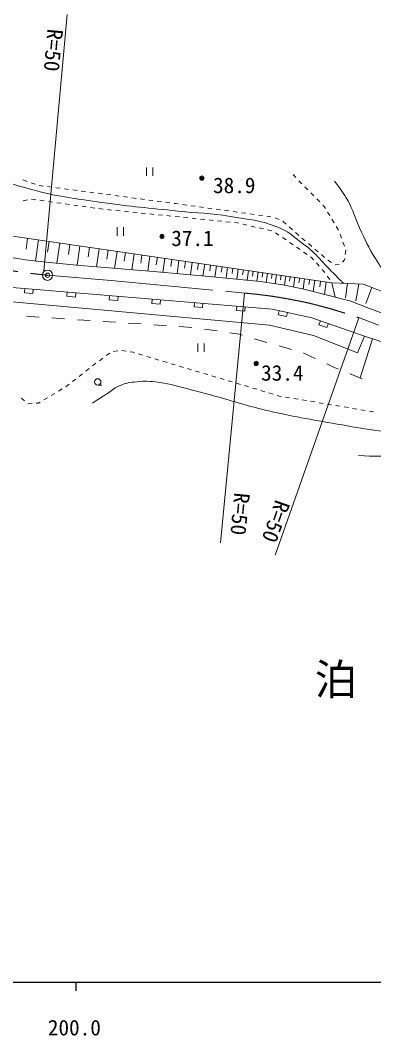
# Model space of a CAD drawing. Units: millimetres, scale not verified. Extents: x 40000 to 680000, y 20000 to 380000.
# Drawn here: x 261490 to 303020, y 198715 to 318003 of the extents above; entities that cross this region are included whole.
import ezdxf
from ezdxf.enums import TextEntityAlignment as Align

# ---------------------------------------------------------------- set-up
doc = ezdxf.new("R2010")
doc.units = ezdxf.units.MM
doc.header["$LTSCALE"] = 1000
doc.header["$PDMODE"] = 32
doc.header["$PDSIZE"] = 500
doc.linetypes.add('CHAIN', pattern=[18.5, 12, -1.5, 3.5, -1.5])
for name, color, linetype, lineweight in [('M-BGD', 7, 'Continuous', 13), ('M-BGD-HTXT', 7, 'Continuous', 13), ('M-BMK', 2, 'CHAIN', 13), ('M-BMK-SRVR', 3, 'Continuous', 13), ('M-STR-HTXT', 7, 'Continuous', 13), ('M-TTL-BAND', 7, 'Continuous', 25)]:
    doc.layers.add(name, color=color, linetype=linetype, lineweight=lineweight)
doc.styles.add('ＭＳ ゴシック', font='')
doc.styles.get('ＭＳ ゴシック').set_extended_font_data('MS Gothic')

msp = doc.modelspace()

# ---------------------------------------------------------------- linework, layer by layer
at = {"layer": 'M-BGD'}
for p, q in [((276315, 300726), (276315, 299726)), ((277065, 299726), (277065, 300726)), ((293887, 299521), (293538, 299879)), ((261806, 299247), (262279, 299085)), ((262752, 298923), (263225, 298761)), ((263699, 298599), (263716, 298593)), ((263716, 298593), (264193, 298530)), ((264689, 298465), (265185, 298399)), ((265680, 298334), (266176, 298268)), ((294585, 298805), (294236, 299163)), ((295283, 298090), (294934, 298448)), ((266672, 298202), (267167, 298137)), ((267663, 298071), (268159, 298006)), ((268655, 297940), (269150, 297875)), ((269646, 297809), (270142, 297744)), ((270637, 297678), (271133, 297613)), ((271629, 297547), (272124, 297482)), ((272620, 297416), (273116, 297351)), ((273611, 297285), (274107, 297220)), ((274603, 297154), (275098, 297088)), ((295981, 297374), (295632, 297732)), ((261837, 296785), (262325, 296894)), ((262813, 296997), (263308, 296927)), ((263803, 296857), (264298, 296787)), ((264793, 296717), (265288, 296646)), ((265783, 296576), (266278, 296506)), ((266773, 296436), (267268, 296366)), ((267763, 296296), (268259, 296226)), ((268754, 296156), (269249, 296086)), ((269744, 296016), (270239, 295946)), ((270734, 295875), (270967, 295843)), ((270967, 295843), (271230, 295816)), ((275594, 297023), (276090, 296957)), ((276586, 296892), (277081, 296826)), ((277577, 296761), (278073, 296695)), ((278568, 296630), (279064, 296564)), ((279560, 296499), (279709, 296479)), ((279709, 296479), (280055, 296431)), ((280550, 296362), (281046, 296294)), ((281541, 296225), (282036, 296156)), ((282531, 296087), (283027, 296019)), ((283522, 295950), (284017, 295881)), ((296680, 296658), (296331, 297016)), ((297228, 296095), (297029, 296300)), ((297338, 295911), (297228, 296095)), ((271728, 295765), (272225, 295714)), ((272722, 295663), (273220, 295613)), ((273717, 295562), (274215, 295511)), ((274712, 295460), (275209, 295410)), ((275707, 295359), (276204, 295308)), ((276702, 295257), (277199, 295207)), ((277697, 295156), (278194, 295105)), ((278691, 295054), (279189, 295003)), ((279686, 294953), (280184, 294902)), ((280681, 294851), (281178, 294800)), ((281676, 294750), (282173, 294699)), ((282671, 294648), (283168, 294597)), ((284512, 295812), (285008, 295744)), ((285503, 295675), (285998, 295606)), ((286493, 295538), (286989, 295469)), ((287484, 295400), (287979, 295331)), ((288474, 295263), (288970, 295194)), ((289465, 295125), (289960, 295056)), ((290455, 294988), (290951, 294919)), ((291429, 294779), (291903, 294618)), ((297849, 295052), (297594, 295481)), ((272880, 293693), (272880, 292693)), ((273630, 292693), (273630, 293693)), ((283666, 294547), (284163, 294496)), ((284660, 294445), (285158, 294394)), ((285655, 294344), (286153, 294293)), ((286650, 294242), (286995, 294207)), ((286995, 294207), (287144, 294172)), ((287631, 294059), (288118, 293946)), ((288605, 293832), (289092, 293719)), ((289579, 293606), (290066, 293492)), ((292345, 294404), (292717, 294071)), ((293090, 293737), (293462, 293404)), ((298361, 294192), (298105, 294622)), ((298872, 293333), (298617, 293763)), ((260080, 292714), (298118, 287174)), ((262348, 292383), (262162, 291105)), ((290553, 293379), (291040, 293265)), ((291479, 293042), (291891, 292760)), ((292304, 292477), (292716, 292194)), ((293835, 293070), (294207, 292737)), ((294588, 292412), (294969, 292089)), ((299243, 292408), (299077, 292879)), ((263626, 292197), (263266, 289726)), ((264882, 292014), (264699, 290759)), ((266138, 291831), (265794, 289470)), ((267318, 291659), (267146, 290479)), ((268499, 291487), (268171, 289238)), ((269624, 291324), (269460, 290199)), ((270749, 291160), (270441, 289045)), ((293128, 291912), (293541, 291629)), ((293953, 291346), (294366, 291064)), ((295350, 291765), (295732, 291442)), ((296113, 291118), (296494, 290795)), ((299577, 291465), (299410, 291937)), ((271806, 291006), (271652, 289948)), ((272864, 290852), (272574, 288863)), ((273858, 290707), (273713, 289713)), ((274852, 290562), (274580, 288693)), ((275787, 290426), (275651, 289491)), ((276722, 290290), (276466, 288533)), ((277600, 290162), (277472, 289283)), ((278479, 290034), (278238, 288380)), ((279306, 289914), (279186, 289086)), ((294778, 290781), (295191, 290498)), ((295603, 290215), (295719, 290136)), ((295719, 290136), (295957, 289867)), ((296875, 290471), (297256, 290148)), ((299363, 289584), (299595, 289872)), ((299595, 289872), (299611, 290001)), ((299675, 290497), (299739, 290993)), ((264519, 289595), (268077, 289246)), ((268077, 289246), (277138, 288476)), ((280133, 289793), (279906, 288234)), ((280913, 289679), (280799, 288900)), ((281692, 289566), (281478, 288097)), ((282427, 289459), (282320, 288724)), ((283162, 289352), (282960, 287967)), ((283854, 289251), (283753, 288559)), ((284546, 289150), (284356, 287842)), ((285200, 289055), (285105, 288401)), ((285855, 288960), (285672, 287709)), ((286480, 288869), (286389, 288243)), ((287105, 288778), (286931, 287582)), ((287703, 288691), (287616, 288092)), ((296289, 289493), (296621, 289119)), ((296952, 288745), (297173, 288496)), ((297647, 289836), (298065, 289562)), ((298483, 289288), (298528, 289258)), ((298528, 289258), (298968, 289333)), ((277138, 288476), (284116, 287866)), ((284116, 287866), (286916, 287576)), ((286916, 287576), (289677, 287304)), ((288301, 288603), (288135, 287460)), ((288873, 288520), (288790, 287948)), ((289445, 288437), (289286, 287343)), ((289992, 288357), (289912, 287810)), ((290539, 288278), (290382, 287205)), ((291075, 288199), (290997, 287663)), ((291611, 288121), (291456, 287054)), ((292145, 288044), (292067, 287510)), ((292679, 287966), (292522, 286891)), ((293216, 287888), (293138, 287350)), ((293753, 287809), (293587, 286668)), ((294324, 287726), (294241, 287155)), ((294895, 287643), (294718, 286427)), ((295503, 287555), (295414, 286947)), ((297173, 288496), (297270, 288360)), ((297561, 287953), (297852, 287546)), ((262022, 286490), (261980, 285992)), ((262977, 285908), (263018, 286407)), ((289677, 287304), (292327, 286932)), ((292327, 286932), (294637, 286448)), ((294637, 286448), (297754, 285664)), ((296111, 287466), (295916, 286126)), ((296781, 287368), (296684, 286698)), ((297451, 287271), (297236, 285794)), ((298118, 287174), (298494, 285477)), ((298118, 287174), (301763, 286991)), ((299940, 287082), (299715, 285385)), ((301280, 287015), (300927, 285066)), ((301763, 286991), (307554, 284786)), ((302790, 286600), (302078, 284731)), ((261980, 285992), (262977, 285908)), ((267004, 286074), (266963, 285576)), ((266963, 285576), (267959, 285493)), ((267959, 285493), (268001, 285991)), ((271987, 285658), (271945, 285160)), ((271945, 285160), (272942, 285077)), ((272942, 285077), (272984, 285575)), ((276970, 285243), (276928, 284744)), ((277925, 284661), (277966, 285159)), ((297754, 285664), (299240, 285288)), ((260535, 284931), (290777, 282178)), ((276928, 284744), (277925, 284661)), ((281952, 284827), (281911, 284329)), ((281911, 284329), (282907, 284245)), ((282907, 284245), (282949, 284744)), ((286935, 284411), (286893, 283913)), ((286893, 283913), (287890, 283830)), ((287890, 283830), (287932, 284328)), ((262206, 283235), (263703, 283134)), ((265200, 283033), (266696, 282932)), ((268193, 282831), (269689, 282730)), ((291902, 283889), (291797, 283400)), ((291797, 283400), (292774, 283189)), ((292774, 283189), (292879, 283678)), ((271186, 282629), (272682, 282528)), ((274179, 282426), (275676, 282325)), ((277172, 282224), (278669, 282123)), ((280165, 282022), (281662, 281921)), ((283149, 281728), (284632, 281507)), ((290777, 282178), (295942, 280967)), ((296753, 282707), (296587, 282235)), ((296587, 282235), (297530, 281903)), ((297530, 281903), (297696, 282374)), ((286116, 281285), (287259, 281115)), ((287259, 281115), (287589, 281018)), ((289028, 280594), (290467, 280171)), ((295942, 280967), (301124, 278952)), ((301124, 278952), (301944, 280877)), ((302896, 280572), (301431, 275996)), ((301944, 280877), (307226, 279186)), ((272438, 279099), (272933, 279164)), ((273429, 279221), (273922, 279138)), ((282366, 280036), (282366, 279036)), ((283116, 279036), (283116, 280036)), ((291906, 279747), (293345, 279324)), ((270779, 278012), (271174, 278319)), ((271582, 278607), (271998, 278885)), ((274415, 279055), (274746, 278999)), ((274746, 278999), (274904, 278952)), ((275383, 278809), (275862, 278666)), ((276341, 278522), (276820, 278379)), ((277299, 278236), (277778, 278093)), ((278257, 277949), (278736, 277806)), ((294784, 278900), (294813, 278892)), ((294813, 278892), (296144, 278268)), ((269201, 276783), (269595, 277091)), ((269990, 277398), (270385, 277705)), ((279215, 277663), (279694, 277520)), ((280173, 277376), (280652, 277233)), ((281131, 277090), (281610, 276947)), ((282089, 276803), (282568, 276660)), ((297502, 277631), (298302, 277256)), ((298302, 277256), (298872, 277022)), ((267622, 275555), (268017, 275862)), ((268412, 276169), (268806, 276476)), ((283047, 276517), (283526, 276374)), ((284005, 276230), (284484, 276087)), ((284963, 275944), (285442, 275801)), ((285921, 275658), (286401, 275514)), ((300260, 276453), (301648, 275884)), ((265973, 274431), (266401, 274689)), ((266829, 274947), (266879, 274977)), ((266879, 274977), (267228, 275248)), ((270590, 275144), (271090, 275144)), ((286880, 275371), (287359, 275228)), ((287838, 275085), (288317, 274941)), ((288796, 274798), (289275, 274655)), ((289754, 274512), (290233, 274368)), ((261631, 273627), (262002, 273292)), ((264259, 273400), (264688, 273657)), ((265116, 273915), (265544, 274173)), ((290712, 274225), (291191, 274082)), ((291670, 273939), (291912, 273866)), ((291912, 273866), (292156, 273825)), ((292649, 273742), (293142, 273659)), ((293635, 273576), (294128, 273493)), ((294621, 273410), (295114, 273327)), ((295607, 273245), (296101, 273162)), ((262372, 272956), (262388, 272941)), ((262388, 272941), (262866, 272972)), ((263365, 273005), (263632, 273022)), ((263632, 273022), (263831, 273142)), ((296594, 273079), (297087, 272996)), ((297580, 272913), (298073, 272830)), ((298566, 272747), (299059, 272664)), ((299552, 272581), (300045, 272498)), ((300538, 272415), (301031, 272332)), ((301524, 272249), (302017, 272166)), ((302510, 272083), (303004, 272000))]:
    msp.add_line(p, q, dxfattribs=at)
msp.add_lwpolyline([(260527, 286615), (291085, 284065), (295753, 283059), (301944, 280877)], dxfattribs=at)
for centre, radius in [((282827, 299462), 150), ((282827, 299462), 120), ((282827, 299462), 90), ((282827, 299462), 60), ((282827, 299462), 30), ((282827, 299462), 20), ((278138, 292593), 150), ((278138, 292593), 120), ((278138, 292593), 90), ((278138, 292593), 60), ((278138, 292593), 30), ((278138, 292593), 20), ((289205, 277690), 150), ((289205, 277690), 120), ((289205, 277690), 90), ((289205, 277690), 60), ((289205, 277690), 30), ((289205, 277690), 20), ((270590, 275519), 375)]:
    msp.add_circle(centre, radius, dxfattribs=at)
for points, knots in [([(214207, 310806), (215261, 311135), (215585, 311218), (216485, 311415), (217803, 311702), (218563, 311775), (219910, 311867), (220785, 311927), (221281, 311870), (222155, 311794), (223456, 311681), (224195, 311639), (225467, 311342), (228010, 310748), (229346, 310087), (231872, 309420), (235264, 308524), (237209, 308200), (240631, 307425), (242478, 307006), (243548, 306907), (245360, 306358), (246793, 305924), (247611, 305699), (248971, 305074), (250153, 304531), (250764, 304121), (251879, 303451), (253020, 302764), (253602, 302286), (254742, 301597), (256038, 300814), (256757, 300351), (258134, 299723), (260056, 298847), (261222, 298554), (263263, 298011), (266265, 297212), (268017, 297056), (271090, 296605), (274561, 296096), (276525, 295962), (280013, 295588), (282411, 295331), (283782, 295392), (286156, 294970), (288355, 294578), (289662, 294544), (291735, 293710), (293004, 293199), (293567, 292608), (294667, 291795), (296372, 290536), (297048, 289500), (298554, 288007), (298909, 287656), (299021, 287546), (299460, 287106)], [0, 0, 0, 0, 1, 1, 1, 2, 2, 2, 3, 3, 3, 4, 4, 4, 5, 5, 5, 6, 6, 6, 7, 7, 7, 8, 8, 8, 9, 9, 9, 10, 10, 10, 11, 11, 11, 12, 12, 12, 13, 13, 13, 14, 14, 14, 15, 15, 15, 16, 16, 16, 17, 17, 17, 18, 18, 18, 19, 19, 19, 19]), ([(147328, 286163), (148561, 285854), (148873, 285776), (149865, 285533), (151119, 285225), (151825, 285066), (153080, 284757), (154766, 284342), (155701, 284068), (157393, 283675), (159056, 283289), (159989, 283065), (161674, 282783), (162332, 282672), (162704, 282624), (163370, 282564), (164068, 282502), (164461, 282468), (165163, 282468), (166528, 282466), (167296, 282528), (168652, 282686), (170372, 282885), (171330, 283072), (173014, 283473), (174293, 283777), (175043, 283891), (176236, 284442), (177071, 284828), (177468, 285179), (178223, 285702), (179340, 286477), (179944, 286943), (181010, 287786), (182215, 288740), (182810, 289370), (183987, 290358), (185657, 291759), (186602, 292533), (188317, 293879), (189616, 294900), (190358, 295454), (191697, 296424), (192993, 297362), (193701, 297919), (195055, 298773), (196489, 299677), (197313, 300157), (198835, 300905), (200368, 301658), (201268, 301997), (202857, 302625), (204552, 303296), (205513, 303647), (207243, 304225), (208973, 304802), (209964, 305057), (211720, 305551), (212851, 305870), (213475, 306094), (214627, 306327), (215842, 306572), (216540, 306645), (217777, 306714), (219072, 306787), (219808, 306790), (221097, 306648), (222069, 306540), (222598, 306362), (223544, 306115), (224677, 305819), (225301, 305610), (226404, 305218), (227495, 304830), (228086, 304555), (229142, 304079), (230668, 303391), (231511, 302976), (232988, 302189), (234226, 301530), (234859, 301053), (236084, 300372), (237368, 299658), (238120, 299318), (239404, 298603), (240430, 298031), (240964, 297638), (241996, 297076), (243523, 296246), (244396, 295812), (245967, 295068), (247565, 294312), (248483, 293938), (250111, 293251), (251466, 292679), (252200, 292286), (253600, 291833), (255075, 291357), (255934, 291198), (257441, 290834), (258695, 290531), (259395, 290342), (260664, 290107), (262157, 289830), (262685, 289785), (264519, 289595)], [0, 0, 0, 0, 1, 1, 1, 2, 2, 2, 3, 3, 3, 4, 4, 4, 5, 5, 5, 6, 6, 6, 7, 7, 7, 8, 8, 8, 9, 9, 9, 10, 10, 10, 11, 11, 11, 12, 12, 12, 13, 13, 13, 14, 14, 14, 15, 15, 15, 16, 16, 16, 17, 17, 17, 18, 18, 18, 19, 19, 19, 20, 20, 20, 21, 21, 21, 22, 22, 22, 23, 23, 23, 24, 24, 24, 25, 25, 25, 26, 26, 26, 27, 27, 27, 28, 28, 28, 29, 29, 29, 30, 30, 30, 31, 31, 31, 32, 32, 32, 33, 33, 33, 34, 34, 34, 35, 35, 35, 35]), ([(298419, 299087), (299195, 298098), (299435, 297759), (299970, 296833), (300651, 295655), (300767, 294864), (301351, 293635), (302032, 292201), (302359, 291360), (303217, 290024), (303796, 289123), (304114, 288583), (304913, 287868), (305583, 287268), (306061, 287028), (306900, 286705), (307860, 286335), (308466, 286312), (309493, 286244), (311222, 286130), (312206, 286204), (313927, 286414), (315302, 286582), (316063, 286751), (317416, 287044), (318969, 287380), (319808, 287704), (321366, 288019), (322867, 288323), (323729, 288368), (325243, 288601), (326985, 288869), (327950, 289101), (329701, 289304), (331445, 289505), (332429, 289623), (334184, 289625), (335849, 289626), (336799, 289632), (338437, 289334), (340043, 289041), (340916, 288739), (342471, 288243), (343469, 287926), (344027, 287733), (344979, 287298), (346245, 286721), (346964, 286386), (348105, 285590), (349684, 284489), (350530, 283784), (351840, 282373), (352941, 281187), (353339, 280342), (354298, 279039), (355009, 278074), (355428, 277549), (356115, 276567), (356683, 275756), (356864, 275487), (357533, 274467)], [0, 0, 0, 0, 1, 1, 1, 2, 2, 2, 3, 3, 3, 4, 4, 4, 5, 5, 5, 6, 6, 6, 7, 7, 7, 8, 8, 8, 9, 9, 9, 10, 10, 10, 11, 11, 11, 12, 12, 12, 13, 13, 13, 14, 14, 14, 15, 15, 15, 16, 16, 16, 17, 17, 17, 18, 18, 18, 19, 19, 19, 20, 20, 20, 20]), ([(299240, 285288), (299700, 285179), (299830, 285144), (300202, 285031), (300703, 284877), (300970, 284748), (301462, 284568), (303044, 283989), (303904, 283586), (305515, 283094), (306590, 282765), (307201, 282612), (308294, 282350), (309227, 282127), (309750, 281990), (310701, 281866), (311553, 281754), (312038, 281757), (312898, 281737), (313839, 281714), (314371, 281693), (315308, 281790), (317096, 281977), (318077, 282250), (319831, 282647), (321478, 283019), (322411, 283209), (324010, 283751), (324786, 284014), (325057, 284104), (325978, 284475)], [0, 0, 0, 0, 1, 1, 1, 2, 2, 2, 3, 3, 3, 4, 4, 4, 5, 5, 5, 6, 6, 6, 7, 7, 7, 8, 8, 8, 9, 9, 9, 10, 10, 10, 10]), ([(269961, 273038), (270787, 273561), (270997, 273693), (271657, 274120), (272189, 274465), (272435, 274751), (273014, 275009), (273706, 275317), (274135, 275426), (274888, 275510), (275847, 275617), (276400, 275634), (277359, 275526), (278822, 275361), (279614, 275089), (281043, 274734), (282536, 274364), (283362, 274116), (284847, 273712), (287129, 273093), (288381, 272642), (290687, 272113), (294048, 271343), (295964, 271060), (299361, 270465), (301029, 270174), (301957, 269963), (303638, 269769), (305305, 269576), (306250, 269518), (307927, 269551), (309679, 269585), (310672, 269614), (312398, 269914), (313812, 270160), (314596, 270375), (315960, 270823), (317620, 271368), (318478, 271874), (320131, 272440), (321503, 272911), (322273, 273196), (323693, 273494), (325004, 273770), (325754, 273878), (327090, 273978), (328282, 274067), (328957, 274104), (330149, 274021), (331276, 273942), (331916, 273884), (333014, 273612), (333996, 273368), (334547, 273180), (335447, 272718), (336512, 272171), (336995, 271667), (337915, 270902), (338584, 270346), (338908, 269974), (339498, 269335), (340467, 268286), (340979, 267663), (341788, 266488), (342336, 265692), (342544, 265182), (342951, 264307), (343459, 263216), (343638, 262559), (344055, 261431), (344466, 260322), (344642, 259682), (345049, 258572), (345824, 256456), (346151, 255773), (347254, 253241)], [0, 0, 0, 0, 1, 1, 1, 2, 2, 2, 3, 3, 3, 4, 4, 4, 5, 5, 5, 6, 6, 6, 7, 7, 7, 8, 8, 8, 9, 9, 9, 10, 10, 10, 11, 11, 11, 12, 12, 12, 13, 13, 13, 14, 14, 14, 15, 15, 15, 16, 16, 16, 17, 17, 17, 18, 18, 18, 19, 19, 19, 20, 20, 20, 21, 21, 21, 22, 22, 22, 23, 23, 23, 24, 24, 24, 25, 25, 25, 25]), ([(301238, 266876), (303251, 266764), (303901, 266746), (305599, 266876), (307561, 267026), (308633, 267356), (310561, 267748), (312317, 268105), (313286, 268374), (315031, 268784), (316459, 269119), (317255, 269327), (318684, 269656), (319839, 269922), (320481, 270100), (321647, 270317), (322813, 270533), (323472, 270630), (324651, 270753), (325887, 270882), (326586, 271031), (327826, 270947), (328939, 270871), (329584, 270808), (330636, 270438), (331412, 270165), (331806, 269893), (332478, 269420), (333288, 268850), (333694, 268425), (334247, 267603), (334533, 267177), (334647, 267001), (334901, 266464)], [0, 0, 0, 0, 1, 1, 1, 2, 2, 2, 3, 3, 3, 4, 4, 4, 5, 5, 5, 6, 6, 6, 7, 7, 7, 8, 8, 8, 9, 9, 9, 10, 10, 10, 11, 11, 11, 11])]:
    msp.add_open_spline(points, degree=3, knots=knots, dxfattribs=at)
for p in [(282827, 299462), (278138, 292593), (289205, 277690)]:
    msp.add_point(p, dxfattribs=at)
at = {"layer": 'M-BMK'}
for p, q in [((264691, 288054), (272163, 287433)), ((272163, 287433), (287867, 285954)), ((301338, 283035), (303566, 282194))]:
    msp.add_line(p, q, dxfattribs=at)
for points, knots in [([(245128, 293735), (245945, 293273), (246184, 293155), (246874, 292809), (248306, 292090), (249149, 291768), (250647, 291201), (252263, 290589), (253200, 290328), (254863, 289857), (256284, 289453), (257089, 289254), (258534, 288948), (259774, 288685), (260478, 288581), (261732, 288403), (262885, 288239), (263270, 288198), (264691, 288054)], [0, 0, 0, 0, 1, 1, 1, 2, 2, 2, 3, 3, 3, 4, 4, 4, 5, 5, 5, 6, 6, 6, 6]), ([(287867, 285954), (288785, 285875), (289035, 285842), (289782, 285753), (291539, 285544), (292515, 285355), (294253, 285020), (295259, 284827), (295816, 284686), (296805, 284423), (297751, 284171), (298277, 284017), (299212, 283728), (300047, 283470), (300317, 283381), (301338, 283035)], [0, 0, 0, 0, 1, 1, 1, 2, 2, 2, 3, 3, 3, 4, 4, 4, 5, 5, 5, 5])]:
    msp.add_open_spline(points, degree=3, knots=knots, dxfattribs=at)
at = {"layer": 'M-BMK-SRVR'}
msp.add_circle((264691, 288054), 600, dxfattribs=at)
msp.add_point((264691, 288054), dxfattribs=at)
at = {"layer": 'M-STR-HTXT'}
for p, q in [((264262, 288549), (267004, 318697)), ((287845, 285947), (285023, 256630)), ((301260, 283043), (291450, 255152))]:
    msp.add_line(p, q, dxfattribs=at)
at = {"layer": 'M-TTL-BAND'}
for p, q in [((40000, 205000), (579000, 205000)), ((268000, 205000), (268000, 204000))]:
    msp.add_line(p, q, dxfattribs=at)

# ---------------------------------------------------------------- texts
at = {"layer": 'M-BGD', "style": 'ＭＳ ゴシック'}
for s, p in [('38.9', (286633, 298613)), ('37.1', (281726, 292397)), ('33.4', (292280, 276581))]:
    msp.add_text(s, height=1833, dxfattribs=at).set_placement(p, align=Align.MIDDLE_CENTER)
at = {"layer": 'M-BGD-HTXT', "style": 'ＭＳ ゴシック'}
msp.add_text('泊', height=3666, dxfattribs=at).set_placement((298582, 240585), align=Align.MIDDLE_CENTER)
at = {"layer": 'M-STR-HTXT', "style": 'ＭＳ ゴシック'}
for rotation, p in [(264.802, (263924, 314619)), (264.502, (285863, 260142)), (250.623, (290150, 259610))]:
    msp.add_text('R=50', height=1833, rotation=rotation, dxfattribs=at).set_placement(p, align=Align.BOTTOM_CENTER)
at = {"layer": 'M-TTL-BAND', "style": 'ＭＳ ゴシック'}
msp.add_text('200.0', height=1833, dxfattribs=at).set_placement((267844, 198195), align=Align.BOTTOM_CENTER)

doc.saveas('drawing.dxf')
